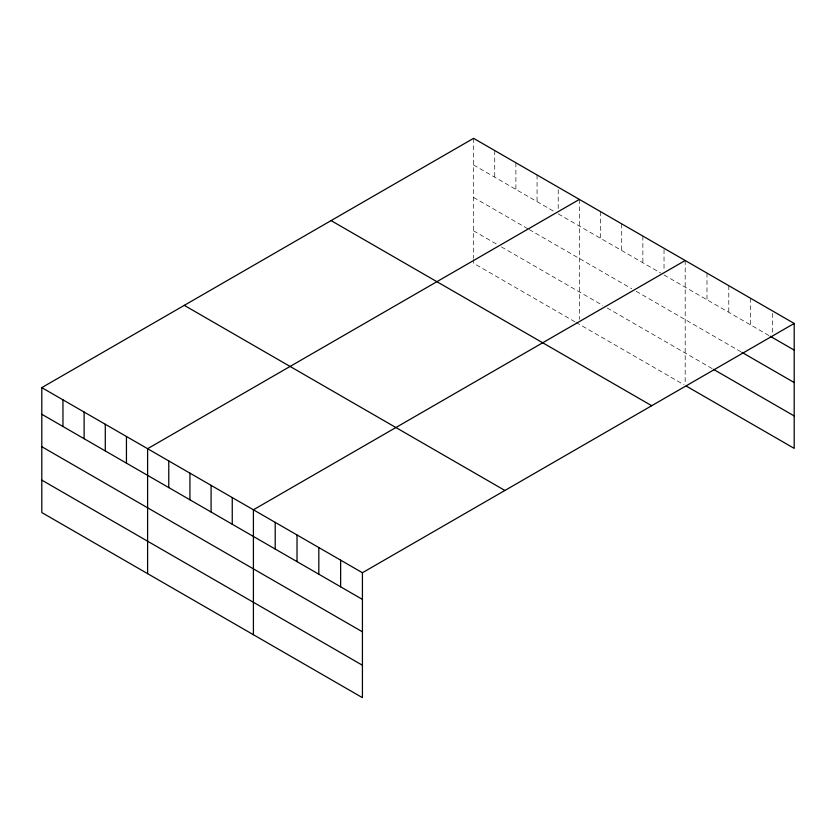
<?xml version="1.0" encoding="UTF-8"?>
<svg xmlns="http://www.w3.org/2000/svg" width="836" height="836" viewBox="0 0 836 836"><rect width="100%" height="100%" fill="white"/><g stroke="black" fill="none" stroke-linecap="round" stroke-linejoin="round"><path stroke-width="0.63" stroke-dasharray="4.18 3.13" d="M473.573 138.337L473.573 258.282M473.573 164.995L554.874 211.936M558.218 213.87L660.68 273.027M664.024 274.96L769.13 335.633M473.573 197.432L528.143 228.939M529.261 229.576L631.723 288.733M636.186 291.304L740.78 351.705M473.573 230.84L496.96 244.342M501.422 246.913L602.766 305.433M607.229 308.003L712.439 368.749M574.928 321.787L473.573 263.267L473.573 259.526M576.035 322.424L684.078 384.8M772.401 313.395L772.401 334.985M750.592 298.274L750.592 324.932M728.793 285.682L728.793 312.35M706.984 273.1L706.984 299.758M685.186 260.508L685.186 384.194M664.024 249.567L664.024 271.146M642.863 236.076L642.863 262.734M621.702 223.86L621.702 250.518M600.541 211.644L600.541 238.302M579.379 199.428L579.379 319.362M558.218 189.741L558.218 208.791M537.057 174.985L537.057 201.654M515.896 162.769L515.896 189.438M494.734 150.553L494.734 177.211"/><path stroke-width="1.25" d="M794.2 323.448L362.427 572.733L362.427 697.663L41.8 512.552L41.8 387.622L473.573 138.337L794.2 323.448L794.2 448.378L686.272 386.075M579.379 199.428L147.606 448.702L147.606 573.642M685.186 260.508L253.412 509.793L253.412 634.723M770.217 336.26L794.2 350.106M741.877 352.332L794.2 382.543M713.526 369.376L794.2 415.952M331.087 220.599L651.714 405.711M184.286 305.359L504.913 490.471M41.8 387.622L362.427 572.733M41.8 414.28L362.427 599.391M41.8 446.706L362.427 631.817M41.8 480.125L362.427 665.237M340.628 560.141L340.628 586.809M318.819 547.559L318.819 574.217M297.02 534.967L297.02 561.635M275.211 522.385L275.211 549.043M232.251 497.577L232.251 524.235M211.09 485.361L211.09 512.019M189.929 473.145L189.929 499.803M168.767 460.918L168.767 487.587M126.445 436.486L126.445 463.154M105.284 424.27L105.284 450.928M84.122 412.054L84.122 438.712M62.961 399.838L62.961 426.496"/></g></svg>
